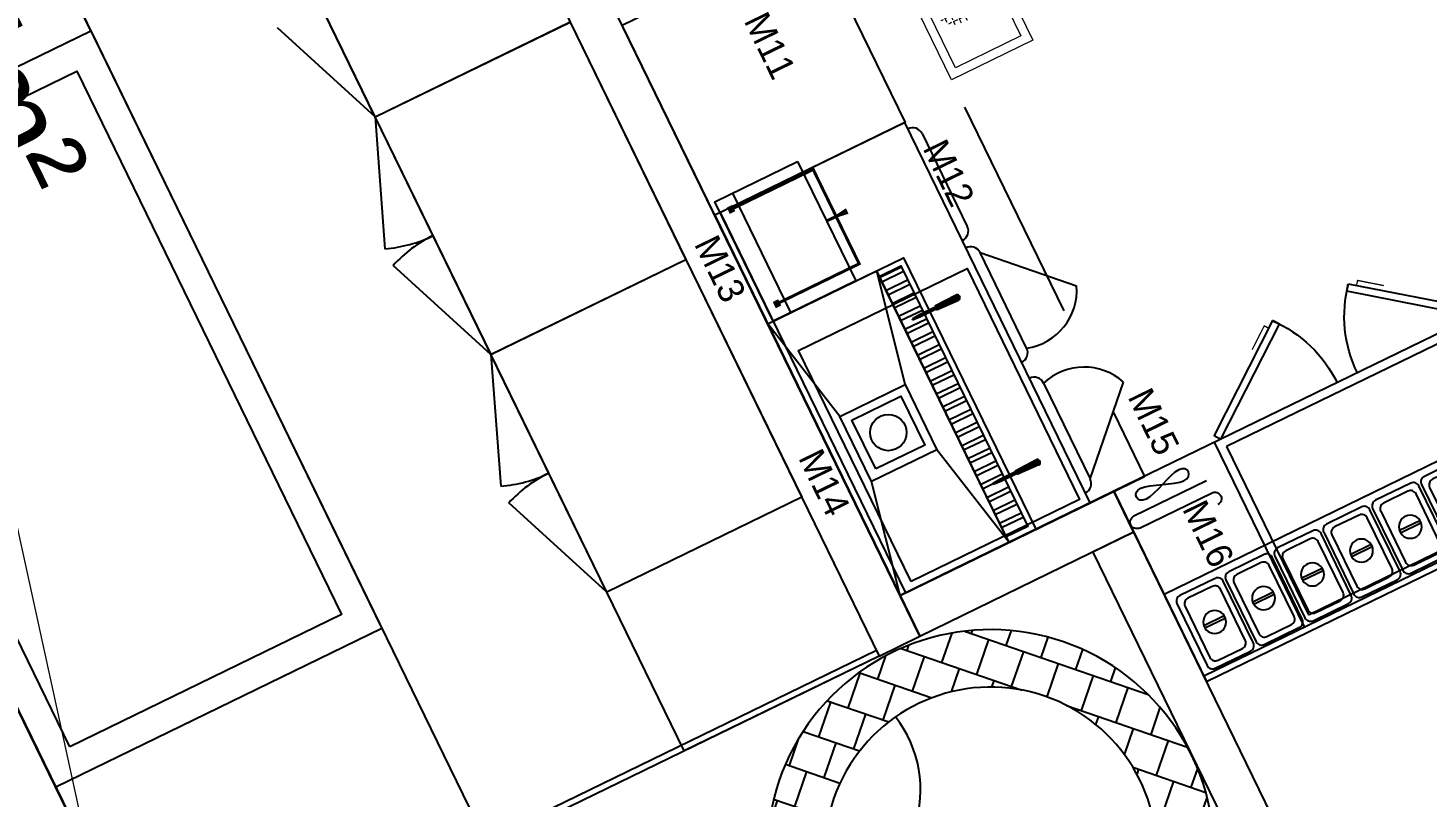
# Model space of a CAD drawing. Header units: millimetres. Extents: x 32582 to 41721, y -247935 to -234947.
# Drawn here: x 38677.3 to 39140.2, y -244859.5 to -244604.9 of the extents above; entities that cross this region are included whole.
import ezdxf
from ezdxf.enums import TextEntityAlignment as Align

# ---------------------------------------------------------------- set-up
doc = ezdxf.new("R2010")
doc.units = ezdxf.units.MM
doc.header["$LTSCALE"] = 300
doc.header["$MEASUREMENT"] = 0
for name, pattern in [('DASHED', [19.05, 12.7, -6.35]), ('DGN Style 2', [4.165224, 2.499135, -1.66609]), ('HIDDEN', [0.375, 0.25, -0.125])]:
    doc.linetypes.add(name, pattern=pattern)
for name, color, linetype in [('002 Çizgi', 7, 'Continuous'), ('I-FURNITURE', 2, 'Continuous'), ('ID-facade', 1, 'Continuous'), ('Kitchen-wall', 3, 'Continuous'), ('S2000-002 Çizgi', 7, 'Continuous'), ('Sktürk_Çizgi', 7, 'Continuous')]:
    doc.layers.add(name, color=color, linetype=linetype)
for name, color, linetype, lineweight in [('GRC-Ekipman', 4, 'Continuous', 25), ('GRC-yer ızgarası', 40, 'Continuous', 15), ('MINORTEXT', 1, 'Continuous', 13), ('STRUCTURES', 3, 'DGN Style 2', 0)]:
    doc.layers.add(name, color=color, linetype=linetype, lineweight=lineweight)
doc.styles.add('MINORTEXT', font='arial.ttf', dxfattribs={"height": 0.36})
doc.styles.get("Standard").update_dxf_attribs({"font": 'arial.ttf'})
doc.styles.add('TAKSİM', font='GOTHIC.TTF', dxfattribs={"height": 20})

# ---------------------------------------------------------------- blocks, each defined once
blk = doc.blocks.new('A$C67BA2794')
at = {"layer": 'Sktürk_Çizgi'}
blk.add_lwpolyline([(0, 7.57), (44, 7.57), (44, 38.03), (0, 38.03)], close=True, dxfattribs=at)
for points, const_width in [([(3.46, 34.35), (5.8, 34.35)], 2), ([(4.63, 34.03), (4.63, 4.11), (22, 4.11)], 1), ([(39.37, 34.03), (39.37, 4.11), (22, 4.11)], 1), ([(40.54, 34.35), (38.2, 34.35)], 2)]:
    blk.add_lwpolyline(points, dxfattribs=dict(at, const_width=const_width))
blk.add_lwpolyline([(44, 31.48), (0, 31.48)], dxfattribs=at)
blk.add_lwpolyline([(21.94, 7.48, 1, 1, 0), (21.94, 3.72, 1, 2, 0), (21.94, 0, 2, 2, 0)], format="xyseb", dxfattribs=at)
blk = doc.blocks.new('A$C54BA17DA')
at = {"layer": 'S2000-002 Çizgi'}
h = blk.add_hatch(dxfattribs=at)
h.set_pattern_fill('ANSI32', color=256, scale=0.5, angle=45, style=0)
h.set_pattern_definition([(90, (-7517.904, -3208.932), (-4.7625, 9e-16), []), (90, (-7516.3166, -3207.3445), (-4.7625, 9e-16), [])])
h.paths.add_polyline_path([(98, 12.99), (98, 20.99), (2.05, 20.99), (2.05, 12.99)])
h = blk.add_hatch(dxfattribs=at)
h.set_pattern_fill('ANSI32', color=256, style=0)
h.set_pattern_definition([(135, (4280.5826, -7757.06716), (0.265165043, 0.265165043), []), (135, (4280.40584, -7757.06716), (0.265165043, 0.265165043), [])])
h.paths.add_polyline_path([(18.98, 7.9), (20.36, 7.9), (20.39, 6.9), (18.95, 6.9)])
h.paths.add_polyline_path([(19.01, 8.72), (19.32, 8.72), (19.32, 14.52), (19.41, 15.9), (19.93, 15.9), (20.02, 14.52), (20.02, 8.72), (20.33, 8.72), (20.36, 7.9), (18.98, 7.9)])
h.paths.add_polyline_path([(18.88, 4.9), (20.46, 4.9), (20.6, 0.76, -0.437405), (19.9, 0), (19.44, 0, -0.437405), (18.74, 0.76)])
h.paths.add_polyline_path([(18.95, 6.9), (20.39, 6.9), (20.46, 4.9), (18.88, 4.9)])
h.paths.add_polyline_path([(19.48, 17.19), (19.86, 17.19), (19.93, 15.9), (19.41, 15.9)])
h = blk.add_hatch(dxfattribs=at)
h.set_pattern_fill('ANSI32', color=256, style=0)
h.set_pattern_definition([(45, (-4180.58262, -7757.06716), (-0.265165043, 0.265165043), []), (45, (-4180.40585, -7757.06716), (-0.265165043, 0.265165043), [])])
h.paths.add_polyline_path([(81.02, 7.9), (79.64, 7.9), (79.61, 6.9), (81.05, 6.9)])
h.paths.add_polyline_path([(80.99, 8.72), (80.68, 8.72), (80.68, 14.52), (80.59, 15.9), (80.07, 15.9), (79.98, 14.52), (79.98, 8.72), (79.67, 8.72), (79.64, 7.9), (81.02, 7.9)])
h.paths.add_polyline_path([(81.12, 4.9), (79.54, 4.9), (79.4, 0.76, 0.437405), (80.1, 0), (80.56, 0, 0.437405), (81.26, 0.76)])
h.paths.add_polyline_path([(81.05, 6.9), (79.61, 6.9), (79.54, 4.9), (81.12, 4.9)])
h.paths.add_polyline_path([(80.52, 17.19), (80.14, 17.19), (80.07, 15.9), (80.59, 15.9)])
for p, q in [((0, 60.99), (38, 52.93)), ((62, 52.93), (100, 60.99)), ((0, 20.86), (38, 28.93)), ((62, 28.93), (100, 20.86)), ((19.32, 14.52), (19.48, 17.19)), ((19.32, 8.72), (19.32, 14.52)), ((19.85, 17.19), (19.48, 17.19)), ((19.49, 17.19), (19.86, 17.19)), ((20.02, 14.52), (19.86, 17.19)), ((20.02, 8.72), (20.02, 14.52)), ((79.98, 14.52), (80.14, 17.19)), ((79.98, 8.72), (79.98, 14.52)), ((80.51, 17.19), (80.14, 17.19)), ((80.15, 17.19), (80.52, 17.19)), ((80.68, 14.52), (80.52, 17.19)), ((80.68, 8.72), (80.68, 14.52)), ((18.74, 0.76), (19.01, 8.72)), ((19.01, 8.72), (19.32, 8.72)), ((20.02, 8.72), (20.33, 8.72)), ((20.33, 8.72), (20.02, 8.72)), ((20.33, 8.72), (20.6, 0.76)), ((20.6, 0.76), (20.33, 8.72)), ((79.4, 0.76), (79.67, 8.72)), ((79.67, 8.72), (79.4, 0.76)), ((79.67, 8.72), (79.98, 8.72)), ((79.98, 8.72), (79.67, 8.72)), ((80.99, 8.72), (80.68, 8.72)), ((81.26, 0.76), (80.99, 8.72)), ((19.9, 0), (19.44, 0)), ((19.44, 0), (19.9, 0)), ((80.56, 0), (80.1, 0)), ((80.1, 0), (80.56, 0))]:
    blk.add_line(p, q, dxfattribs=at)
for points in [[(0, 60.99), (100, 60.99), (100, 10.99), (0, 10.99)], [(0, 60.99), (100, 60.99), (100, 20.99), (0, 20.99)], [(38, 52.93), (62, 52.93), (62, 28.93), (38, 28.93)], [(41.17, 49.87), (59.17, 49.87), (59.17, 31.87), (41.17, 31.87)], [(2.05, 20.99), (98, 20.99), (98, 12.99), (2.05, 12.99)]]:
    blk.add_lwpolyline(points, close=True, dxfattribs=at)
blk.add_circle((50.17, 40.87), 6, dxfattribs=at)
for centre, start, end in [((19.44, 0.71), 175.5008, 270), ((19.9, 0.71), 270, 4.4992), ((19.9, 0.71), 270, 4.4992), ((80.1, 0.71), 175.5008, 270), ((80.1, 0.71), 175.5008, 270), ((80.56, 0.71), 270, 4.4992)]:
    blk.add_arc(centre, 0.706, start, end, dxfattribs=at)
blk = doc.blocks.new('A$C01E77913')
at = {"layer": 'Sktürk_Çizgi'}
for points in [[(2, 26.8), (15, 26.8, -0.414214), (17, 24.8), (17, 2, -0.414214), (15, 0), (2, 0, -0.414214), (0, 2), (0, 24.8, -0.414214)], [(4, 24.8), (13, 24.8, -0.414214), (15, 22.8), (15, 4, -0.414214), (13, 2), (4, 2, -0.414214), (2, 4), (2, 22.8, -0.414214)]]:
    blk.add_lwpolyline(points, format="xyb", close=True, dxfattribs=at)
blk.add_lwpolyline([(4.71, 14.27), (12.21, 14.27), (12.21, 13.52), (4.71, 13.52)], close=True, dxfattribs=at)
blk.add_circle((8.46, 13.87), 3.82, dxfattribs=at)
blk = doc.blocks.new('A$C3596506F')
at = {"layer": '002 Çizgi', "color": 7}
for p, q in [((95.82, 135), (95.82, 0)), ((38.15, 106), (38.15, 132.67)), ((42.5, 132.67), (42.5, 106)), ((31.01, 127.7), (30.84, 126.56)), ((30.84, 126.56), (31.01, 125.1)), ((31.47, 128.52), (31.01, 127.7)), ((31.01, 125.1), (31.47, 123.4)), ((32.11, 129.01), (31.47, 128.52)), ((32.84, 129.17), (32.11, 129.01)), ((33.58, 129.01), (32.84, 129.17)), ((34.22, 128.52), (33.58, 129.01)), ((34.67, 127.7), (34.22, 128.52)), ((34.22, 123.4), (34.67, 125.1)), ((34.85, 126.56), (34.67, 127.7)), ((34.67, 125.1), (34.85, 126.56)), ((31.47, 123.4), (32.11, 121.54)), ((32.11, 121.54), (32.84, 119.59)), ((32.84, 119.59), (33.58, 121.54)), ((33.58, 121.54), (34.22, 123.4)), ((31.01, 114.07), (31.47, 115.78)), ((31.47, 115.78), (32.11, 117.64)), ((32.11, 117.64), (32.84, 119.59)), ((32.84, 119.59), (33.58, 117.64)), ((33.58, 117.64), (34.22, 115.78)), ((34.22, 115.78), (34.67, 114.07)), ((30.84, 112.62), (31.01, 114.07)), ((31.01, 111.47), (30.84, 112.62)), ((31.47, 110.66), (31.01, 111.47)), ((34.67, 111.47), (34.22, 110.66)), ((34.67, 114.07), (34.85, 112.62)), ((34.85, 112.62), (34.67, 111.47)), ((32.11, 110.17), (31.47, 110.66)), ((32.84, 110), (32.11, 110.17)), ((33.58, 110.17), (32.84, 110)), ((34.22, 110.66), (33.58, 110.17))]:
    blk.add_line(p, q, dxfattribs=at)
for points in [[(27.82, 135), (97.82, 135), (97.82, 0), (27.82, 0)], [(65.82, 0), (65.82, 135), (97.82, 135), (97.82, 0)], [(0, 63.04), (25.77, 97.15), (27.82, 95.6), (2.05, 61.49)], [(0, 35.2), (25.77, 1.09), (27.82, 2.64), (2.05, 36.75)]]:
    blk.add_lwpolyline(points, close=True, dxfattribs=at)
blk.add_lwpolyline([(95.82, 98), (27.82, 98)], dxfattribs=at)
at = {"layer": '002 Çizgi', "color": 7, "linetype": 'DASHED'}
blk.add_lwpolyline([(92.82, 95), (92.82, 3), (30.82, 3), (30.82, 95)], close=True, dxfattribs=at)
at = {"layer": '002 Çizgi', "color": 7, "const_width": 0.428}
for points in [[(1.7, 65.28), (0.38, 66.28), (4.63, 71.91), (5.72, 73.36)], [(1.7, 32.96), (0.38, 31.96), (4.63, 26.33), (5.72, 24.89)]]:
    blk.add_lwpolyline(points, dxfattribs=at)
at = {"layer": '002 Çizgi', "color": 7}
for centre, radius, start, end in [((40.32, 132.67), 2.17, 0, 180), ((44.67, 106), 2.17, 180, 0), ((27.82, 95.6), 42.75, 229.4908, 270), ((27.82, 2.64), 42.75, 90, 130.5092)]:
    blk.add_arc(centre, radius, start, end, dxfattribs=at)
at = {"layer": '002 Çizgi', "color": 7, "rotation": 90}
for p in [(95.21, 115.51), (95.21, 97.51), (95.21, 79.51), (95.21, 61.51), (95.21, 43.51), (95.21, 25.51), (95.21, 7.51)]:
    blk.add_blockref('A$C01E77913', p, dxfattribs=at)
blk = doc.blocks.new('FRENOX CGN2-E')
at = {"linetype": 'Continuous'}
for p, q in [((0, 0), (0, -70)), ((140, 0), (0, 0)), ((140, -70), (140, 0)), ((140, -2), (0, -2)), ((0, -70), (140, -70))]:
    blk.add_line(p, q, dxfattribs=at)
at = {"color": 251, "linetype": 'Continuous'}
for p, q in [((42.37, -73.5), (7.16, -73.5)), ((7.16, -73.5), (31.06, -97.41)), ((55.23, -73.5), (90.44, -73.5)), ((90.44, -73.5), (66.53, -97.41)), ((134.25, -73.5), (100.09, -73.5))]:
    blk.add_line(p, q, dxfattribs=at)
at = {"color": 251}
blk.add_lwpolyline([(2.54, -5.31), (87.54, -5.31), (87.54, -67.31), (2.54, -67.31), (2.54, -5.31)], dxfattribs=at)
at = {"color": 251, "linetype": 'Continuous'}
for centre, radius, start, end in [((7.16, -70), 3.5, 180, 270), ((23.74, -79.32), 19.52, 292.035, 17.3428), ((42.37, -70), 3.5, 270, 0), ((55.23, -70), 3.5, 180, 270), ((73.86, -79.32), 19.52, 162.6572, 247.965), ((90.44, -70), 3.5, 270, 0), ((100.09, -70), 3.5, 180, 270), ((134.25, -70), 3.5, 270, 0)]:
    blk.add_arc(centre, radius, start, end, dxfattribs=at)
blk = doc.blocks.new('MorelloForni.  FG 110')
h = blk.add_hatch()
h.set_pattern_fill('AR-B88', color=251, scale=0.06, style=0)
h.set_pattern_definition([(0, (-14081.763, -5089.19), (0, 12.192), []), (90, (-14081.763, -5089.19), (-6.096, 12.192), [12.192, -12.192])])
h.paths.add_polyline_path([(20, -125.23), (20, -135.23), (22.5, -135.23), (24.99, -154.96), (40, -154.96), (40, -136.26, 3.406438), (-40, -136.26), (-40, -154.96), (-24.99, -154.96), (-22.5, -135.23), (-20, -135.23), (-20, -125.23, -5.311738)])
for p, q in [((-20, -125.23), (-20, -135.23)), ((20, -125.23), (20, -135.23)), ((-40, -136.26), (-40, -155)), ((-22.5, -135.23), (-25, -155)), ((-20, -135.23), (-22.5, -135.23)), ((20, -135.23), (22.5, -135.23)), ((22.5, -135.23), (25, -155)), ((40, -136.26), (40, -155)), ((-40, -154.96), (-24.99, -154.96)), ((40, -155), (-40, -155)), ((-40, -162), (-40, -155)), ((-38.28, -155), (-38.28, -154.96)), ((30, -155), (-30, -155)), ((-30, -155), (-30, -158)), ((-26.09, -155), (-26.09, -154.96)), ((7.5, -155), (-7.5, -155)), ((-7.5, -155), (-7.5, -158)), ((7.5, -158), (7.5, -155)), ((24.99, -154.96), (40, -154.96)), ((30, -158), (30, -155)), ((34.87, -155), (34.87, -154.96)), ((40, -162), (40, -155)), ((-30, -158), (30, -158)), ((-7.5, -158), (7.5, -158)), ((37, -165), (-37, -165))]:
    blk.add_line(p, q)
blk.add_circle((0, -142), 10)
for centre, radius, start, end in [((0, -74), 74, 302.7204, 237.2796), ((0, -74), 55, 291.3237, 248.6763), ((-65.25, -74), 38.48, 302.7104, 57.2896), ((-37, -162), 3, 180, 270), ((37, -162), 3, 270, 0)]:
    blk.add_arc(centre, radius, start, end)
blk = doc.blocks.new('Y6 140-30')
at = {"layer": 'GRC-yer ızgarası', "ltscale": 44}
h = blk.add_hatch(dxfattribs=at)
h.set_pattern_fill('ANGLE', color=160, scale=7.7, style=0)
h.set_pattern_definition([(180, (3880, 4535.4), (0, 2.1175), [1.54, -0.5775]), (90, (3880, 4535.4), (2.1175, 1e-16), [1.54, -0.5775])])
h.paths.add_polyline_path([(16.03, -15.68, -0.520567), (16.03, -13.09, -0.520567), (16.03, -10.59, -0.520567), (17.81, -8.81, -0.520567), (19.59, -7.03, -0.520567), (21.45, -8.89, -0.520567), (24.2, -8.89, -0.520567), (25.98, -7.11, -0.520567), (27.76, -5.33, -0.520567), (30.35, -5.33, -0.520567), (32.94, -5.33, -0.520567), (35.53, -5.33, -0.520567), (38.12, -5.33, -0.520567), (39.9, -7.11, -0.520567), (42.49, -7.11, -0.520567), (44.26, -8.89, -0.520567), (44.63, -11.92, -0.520567), (46.45, -13.74, -0.520567), (46.45, -16.25, -0.520567), (44.6, -18.1, -0.520567), (44.6, -20.7, -0.520567), (42.65, -22.65, -0.520567), (40.06, -22.65, -0.520567), (37.47, -22.65, -0.520567), (34.88, -22.65, -0.520567), (32.13, -22.65, -0.520567), (29.54, -22.65, -0.520567), (26.63, -22.65, -0.520567), (24.06, -22.65, -0.520567), (22.26, -24.45, -0.520567), (19.63, -24.45, -0.520567), (17.85, -22.67, -0.520567), (16.03, -20.85, -0.520567), (16.03, -18.26, -0.520567)])
h = blk.add_hatch(dxfattribs=at)
h.set_pattern_fill('ANGLE', color=160, scale=7.7, style=0)
h.set_pattern_definition([(7e-15, (-3740, 4535.4), (0, 2.1175), [1.54, -0.5775]), (90, (-3740, 4535.4), (-2.1175, 1e-16), [1.54, -0.5775])])
h.paths.add_polyline_path([(123.97, -15.68, 0.520567), (123.97, -13.09, 0.520567), (123.97, -10.59, 0.520567), (122.19, -8.81, 0.520567), (120.41, -7.03, 0.520567), (118.55, -8.89, 0.520567), (115.8, -8.89, 0.520567), (114.02, -7.11, 0.520567), (112.24, -5.33, 0.520567), (109.65, -5.33, 0.520567), (107.06, -5.33, 0.520567), (104.47, -5.33, 0.520567), (101.88, -5.33, 0.520567), (100.1, -7.11, 0.520567), (97.51, -7.11, 0.520567), (95.74, -8.89, 0.520567), (95.37, -11.92, 0.520567), (93.55, -13.74, 0.520567), (93.55, -16.25, 0.520567), (95.4, -18.1, 0.520567), (95.4, -20.7, 0.520567), (97.35, -22.65, 0.520567), (99.94, -22.65, 0.520567), (102.53, -22.65, 0.520567), (105.12, -22.65, 0.520567), (107.87, -22.65, 0.520567), (110.46, -22.65, 0.520567), (113.37, -22.65, 0.520567), (115.94, -22.65, 0.520567), (117.74, -24.45, 0.520567), (120.37, -24.45, 0.520567), (122.15, -22.67, 0.520567), (123.97, -20.85, 0.520567), (123.97, -18.26, 0.520567)])
at = {"layer": 'GRC-yer ızgarası', "color": 13, "ltscale": 44}
blk.add_lwpolyline([(0, 0), (140, 0), (140, -30), (0, -30)], close=True, dxfattribs=at)
at = {"layer": 'GRC-yer ızgarası', "color": 4, "ltscale": 44}
blk.add_lwpolyline([(3, -3), (137, -3), (137, -27), (3, -27)], close=True, dxfattribs=at)
at = {"layer": 'GRC-yer ızgarası', "color": 1, "ltscale": 44}
blk.add_circle((70, -15), 7.6, dxfattribs=at)
at = {"layer": 'GRC-yer ızgarası', "ltscale": 44, "insert": (63.17, -9.23), "char_height": 9, "width": 19.2365, "attachment_point": 1}
blk.add_mtext('Y6', dxfattribs=at)

msp = doc.modelspace()

# ---------------------------------------------------------------- linework, layer by layer
at = {"linetype": 'HIDDEN', "elevation": 0}
msp.add_lwpolyline([(38790.15, -244226.51), (39046.73, -244753.36), (38965.81, -244792.77), (38709.24, -244265.92)], close=True, dxfattribs=at)
at = {"elevation": 0}
msp.add_lwpolyline([(38936.82, -244573.31), (38967.47, -244636.24), (38904.52, -244666.9), (38873.87, -244603.96)], close=True, dxfattribs=at)
at = {"layer": 'I-FURNITURE', "elevation": 0}
for points in [[(38721.6, -244928.38), (38393.12, -244253.87), (38501, -244201.33), (38829.49, -244875.84)], [(38856.72, -244603.01), (38792.21, -244634.42), (38753.9, -244555.75), (38818.4, -244524.34)], [(38686.47, -244856.23), (38590.14, -244658.44), (38698.03, -244605.9), (38794.35, -244803.69)], [(38895, -244681.62), (38830.49, -244713.03), (38792.18, -244634.36), (38856.69, -244602.95)], [(38691.08, -244842.86), (38603.51, -244663.05), (38693.42, -244619.27), (38780.99, -244799.08)], [(38933.28, -244760.23), (38868.78, -244791.64), (38830.46, -244712.97), (38894.97, -244681.56)]]:
    msp.add_lwpolyline(points, close=True, dxfattribs=at)
at = {"layer": 'I-FURNITURE', "color": 1, "elevation": 0}
msp.add_lwpolyline([(38894.39, -244844.23), (38770.75, -244590.35), (38835.25, -244558.93), (38958.89, -244812.82)], close=True, dxfattribs=at)
for points in [[(38792.18, -244634.36), (38759.82, -244604.92)], [(38792.18, -244634.36), (38795.41, -244677.99)], [(38830.46, -244712.97), (38798.1, -244683.53)], [(38830.46, -244712.97), (38833.69, -244756.6)], [(38868.75, -244791.58), (38836.38, -244762.14)]]:
    msp.add_lwpolyline(points, dxfattribs=at)
at = {"layer": 'I-FURNITURE', "elevation": 0}
for points in [[(38958.02, -244811.02), (38718.93, -244927.46), (38790.28, -245073.96), (39046.44, -245158.96), (39182.68, -245092.61), (39182.68, -245092.61)], [(38958.91, -244812.85), (38721.6, -244928.38), (38791.7, -245072.33), (39046.3, -245156.81), (39181.81, -245090.82), (39181.81, -245090.82)]]:
    msp.add_lwpolyline(points, dxfattribs=at)
at = {"layer": 'I-FURNITURE', "color": 1}
for centre, start, end in [((38792.18, -244634.36, 0), 274.2293, 295.966), ((38830.46, -244712.97, 0), 115.966, 137.7027), ((38830.46, -244712.97, 0), 274.2293, 295.966), ((38868.75, -244791.58, 0), 115.966, 137.7027)]:
    msp.add_arc(centre, 43.75, start, end, dxfattribs=at)
at = {"layer": 'ID-facade'}
msp.add_line((38965.81, -244792.77, 0), (39046.73, -244753.36, 0), dxfattribs=at)
at = {"layer": 'ID-facade', "elevation": 0}
msp.add_lwpolyline([(38393.12, -244253.87), (38791.7, -245072.33)], dxfattribs=at)
msp.add_lwpolyline([(38559.49, -244595.51), (38590.14, -244658.44), (38698.03, -244605.9), (38667.38, -244542.97)], close=True, dxfattribs=at)
at = {"layer": 'Kitchen-wall', "elevation": 0}
for points in [[(38972.38, -244806.25), (38844.23, -244543.11), (38830.74, -244549.67), (38958.89, -244812.82)], [(39036.55, -244758.29), (38965.81, -244792.77), (38972.38, -244806.25), (39043.11, -244771.77)], [(39029.66, -244778.4), (39087.67, -244897.52), (39101.16, -244890.95), (39043.15, -244771.83)]]:
    msp.add_lwpolyline(points, close=True, dxfattribs=at)
at = {"layer": 'STRUCTURES', "color": 3, "ltscale": 0.3}
msp.add_line((38571.99, -244306.04), (38823.18, -245452.49), dxfattribs=at)

# ---------------------------------------------------------------- block references
at = {"xscale": -1, "rotation": 115.9660409947684}
msp.add_blockref('A$C3596506F', (39145.76, -244674.16, 0), dxfattribs=at)
at = {"layer": 'GRC-Ekipman'}
for name, p, rotation in [('FRENOX CGN2-E', (38965.81, -244792.77, 0), 115.9660409952293), ('MorelloForni.  FG 110', (39019.93, -244808.15), 340.9660409952313)]:
    msp.add_blockref(name, p, dxfattribs=dict(at, rotation=rotation))
at = {"layer": 'GRC-yer ızgarası', "linetype": 'Continuous', "rotation": 295.9660409952209}
msp.add_blockref('Y6 140-30', (38948.49, -244483.09, 0), dxfattribs=at)
at = {"layer": 'S2000-002 Çizgi', "rotation": 115.9660409950895}
msp.add_blockref('A$C54BA17DA', (39020.65, -244766.06, 0), dxfattribs=at)
at = {"layer": 'Sktürk_Çizgi', "xscale": -1, "rotation": 115.9660409950212}
msp.add_blockref('A$C67BA2794', (38938.75, -244645.78, 0), dxfattribs=at)

# ---------------------------------------------------------------- texts
at = {"style": 'TAKSİM'}
for s, p in [('M11', (38918.92, -244612.61, 0.01)), ('M12', (38978.1, -244654.79, 0.01)), ('M13', (38902.46, -244686.5, 0.01)), ('M15', (39045.9, -244737.1, 0.01)), ('M14', (38936.92, -244757.27, 0.01)), ('M16', (39063.97, -244774.21, 0.01))]:
    msp.add_text(s, height=8.64, rotation=295.966, dxfattribs=at).set_placement(p, align=Align.CENTER)
at = {"layer": 'MINORTEXT', "insert": (38657.78, -244453.4), "char_height": 30, "attachment_point": 1, "rotation": 295.966, "style": 'MINORTEXT'}
msp.add_mtext('Counter\\PArea 35m²', dxfattribs=at)

doc.saveas('drawing.dxf')
